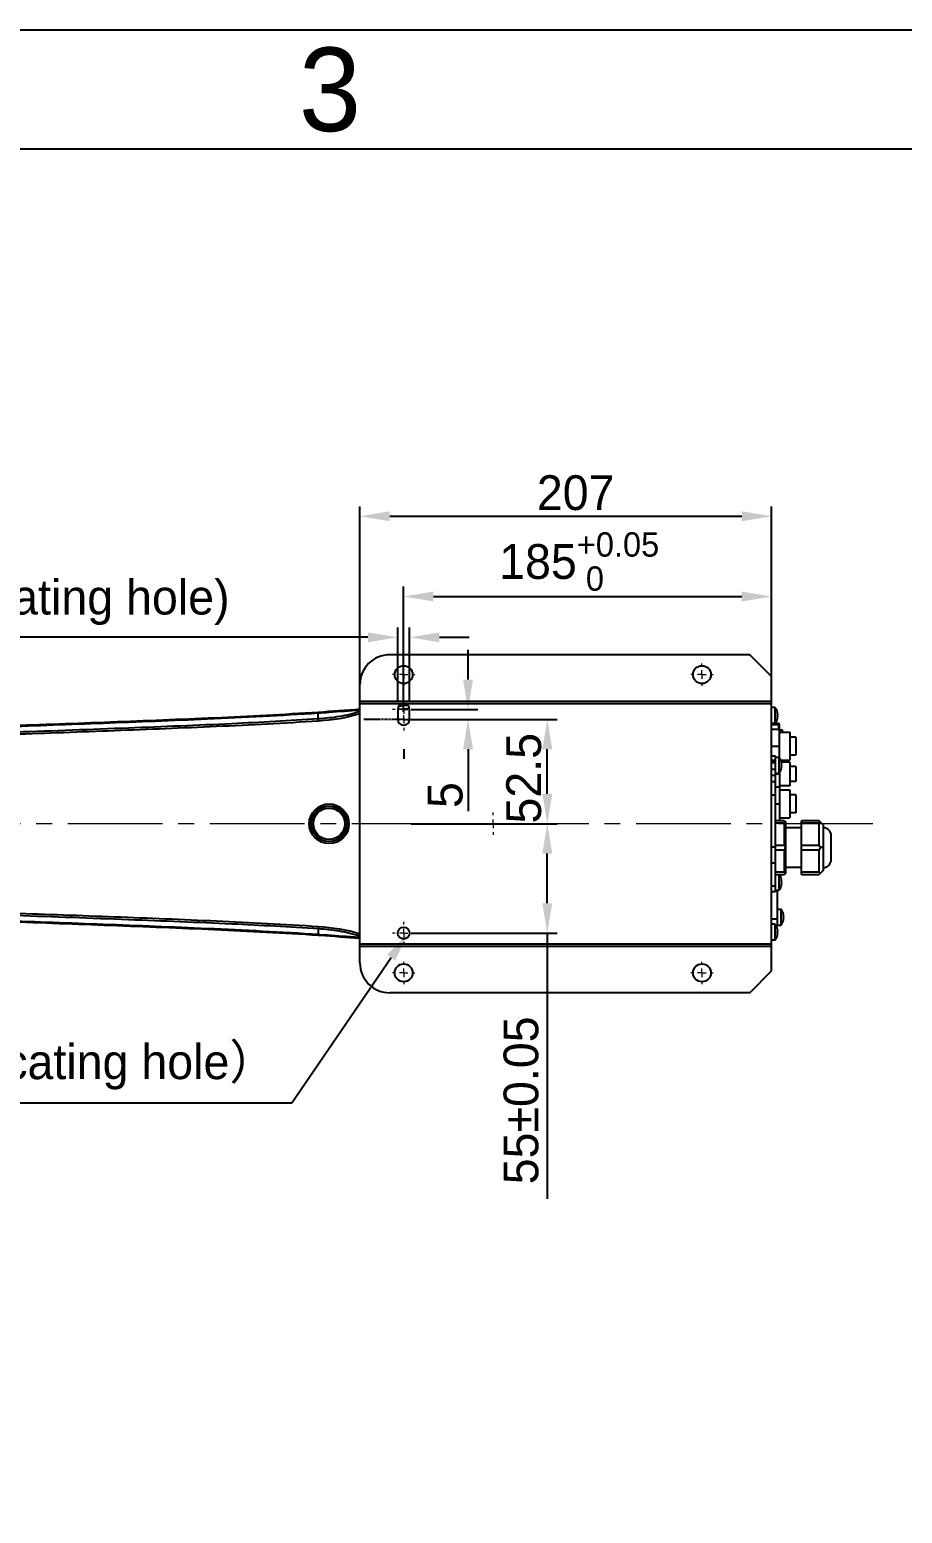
# Model space of a CAD drawing. Header units: millimetres. Extents: x 4086 to 8300, y 123 to 1549.
# Drawn here: x 6853.3 to 7028.8, y 1250.8 to 1549.2 of the extents above; entities that cross this region are included whole.
import ezdxf
from ezdxf import colors
from ezdxf.entities.mleader import LeaderData, LeaderLine
from ezdxf.enums import TextEntityAlignment as Align
from ezdxf.math import Vec2, Vec3

# ---------------------------------------------------------------- set-up
doc = ezdxf.new("R2010")
doc.units = ezdxf.units.MM
doc.linetypes.add('CENTER', pattern=[0.6, 0.375, -0.075, 0.075, -0.075])
doc.linetypes.add('CENTER2', pattern=[28.575, 19.05, -3.175, 3.175, -3.175])
for name, color, linetype in [('02__ASM_ALL_AXES', 7, 'Continuous'), ('09_ALL_ROUNDS', 7, 'Continuous'), ('20_ALL_FEATURES', 7, 'Continuous'), ('多重引线', 7, 'Continuous')]:
    doc.layers.add(name, color=color, linetype=linetype)
for name, color, linetype, lineweight in [('中心线层', 7, 'CENTER2', 0), ('标注层', 7, 'Continuous', 0), ('粗线层', 7, 'Continuous', 35)]:
    doc.layers.add(name, color=color, linetype=linetype, lineweight=lineweight)
doc.styles.add('思源黑', font='SourceHanSansCN-Normal.ttf')
doc.dimstyles.new('尺寸标注_细节_1_2比例', dxfattribs={"dimtxt": 7, "dimasz": 6, "dimexe": 2, "dimexo": 1.5, "dimgap": 1, "dimtad": 1, "dimlfac": 2, "dimdsep": 46, "dimtxsty": '思源黑', "dimcen": 0.09, "dimadec": 0, "dimazin": 0, "dimtp": 0.01, "dimtm": 0.01, "dimtfac": 1, "dimtofl": 0, "dimtmove": 0, "dimatfit": 3, "dimfxl": 1, "dimtolj": 1, "dimarcsym": 0})

# ---------------------------------------------------------------- blocks, each defined once
blk = doc.blocks.new('1')
at = {"color": 2}
for points in [[(6283.66, 123.62), (6283.66, 1549.22), (8299.66, 1549.22), (8299.66, 123.62)], [(6403.66, 147.62), (6403.66, 1525.22), (8275.66, 1525.22), (8275.66, 147.62)]]:
    blk.add_lwpolyline(points, close=True, dxfattribs=at)
at = {"color": 2, "style": '思源黑'}
blk.add_text('3', height=16.8, dxfattribs=at).set_placement((6913.66, 1537.22), align=Align.MIDDLE_CENTER)
at = {"color": 7, "style": '思源黑'}
for tag, height, p in [('编号', 19.2, (8134.84, 252.67)), ('比例', 8, (7939.66, 171.62))]:
    blk.add_attdef(tag, text='', height=height, dxfattribs=at).set_placement(p, align=Align.MIDDLE)
at = {"linetype": 'Continuous', "lineweight": 0, "ltscale": 0.3, "style": '思源黑'}
for tag, p in [('当前页', (8121.35, 207.93)), ('总页数', (8160.27, 207.93))]:
    blk.add_attdef(tag, text='', height=8, dxfattribs=at).set_placement(p, align=Align.MIDDLE)
blk = doc.blocks.new('*D1311')
at = {"layer": 'Defpoints', "color": 0}
for p in [(7002.48, 1435.2), (7002.48, 1419.09), (6928.48, 1410.49)]:
    blk.add_point(p, dxfattribs=at)
at = {"layer": '标注层', "color": 0, "lineweight": -2}
for p, q in [((6928.48, 1411.99), (6928.48, 1437.2)), ((7002.48, 1420.59), (7002.48, 1437.2)), ((6934.48, 1435.2), (6996.48, 1435.2))]:
    blk.add_line(p, q, dxfattribs=at)
at = {"layer": '标注层', "color": 0}
for points in [[(6934.48, 1436.2), (6934.48, 1434.2), (6928.48, 1435.2)], [(6996.48, 1434.2), (6996.48, 1436.2), (7002.48, 1435.2)]]:
    blk.add_solid(points, dxfattribs=at)
at = {"layer": '标注层', "color": 0, "insert": (6963.79, 1448.12), "char_height": 7, "attachment_point": 2, "style": '思源黑'}
blk.add_mtext('\\A1;185{\\H0.7x;\\S+0.05^  0;}', dxfattribs=at)
blk = doc.blocks.new('*D1312')
at = {"layer": 'Defpoints', "color": 0}
for p in [(7002.48, 1451.34), (6919.68, 1415.69), (7002.48, 1414.09)]:
    blk.add_point(p, dxfattribs=at)
at = {"layer": '标注层', "color": 0, "lineweight": -2}
for p, q in [((6919.68, 1417.19), (6919.68, 1453.34)), ((6925.68, 1451.34), (6996.48, 1451.34)), ((7002.48, 1415.59), (7002.48, 1453.34))]:
    blk.add_line(p, q, dxfattribs=at)
at = {"layer": '标注层', "color": 0}
for points in [[(6925.68, 1452.34), (6925.68, 1450.34), (6919.68, 1451.34)], [(6996.48, 1450.34), (6996.48, 1452.34), (7002.48, 1451.34)]]:
    blk.add_solid(points, dxfattribs=at)
at = {"layer": '标注层', "color": 0, "insert": (6963.08, 1459.59), "char_height": 7, "attachment_point": 2, "style": '思源黑'}
blk.add_mtext('\\A1;207', dxfattribs=at)
blk = doc.blocks.new('*D1313')
at = {"layer": 'Defpoints', "color": 0}
for p in [(6928.98, 1410.49), (6957.38, 1410.49), (6928.48, 1389.49)]:
    blk.add_point(p, dxfattribs=at)
at = {"layer": '标注层', "color": 0, "lineweight": -2}
for p, q in [((6930.48, 1410.49), (6959.38, 1410.49)), ((6957.38, 1395.49), (6957.38, 1404.49)), ((6929.98, 1389.49), (6959.38, 1389.49))]:
    blk.add_line(p, q, dxfattribs=at)
at = {"layer": '标注层', "color": 0}
for points in [[(6958.38, 1404.49), (6956.38, 1404.49), (6957.38, 1410.49)], [(6956.38, 1395.49), (6958.38, 1395.49), (6957.38, 1389.49)]]:
    blk.add_solid(points, dxfattribs=at)
at = {"layer": '标注层', "color": 0, "insert": (6949.12, 1398.64), "char_height": 7, "attachment_point": 2, "rotation": 90, "style": '思源黑'}
blk.add_mtext('\\A1;52.5', dxfattribs=at)
blk = doc.blocks.new('*D1314')
at = {"layer": 'Defpoints', "color": 0}
for p in [(6928.48, 1389.49), (6957.37, 1389.49), (6928.48, 1367.49)]:
    blk.add_point(p, dxfattribs=at)
at = {"layer": '标注层', "color": 0, "lineweight": -2}
for p, q in [((6929.98, 1389.49), (6959.37, 1389.49)), ((6957.37, 1373.49), (6957.37, 1383.49)), ((6929.98, 1367.49), (6959.37, 1367.49)), ((6957.37, 1367.49), (6957.37, 1314.04))]:
    blk.add_line(p, q, dxfattribs=at)
at = {"layer": '标注层', "color": 0}
for points in [[(6958.37, 1383.49), (6956.37, 1383.49), (6957.37, 1389.49)], [(6956.37, 1373.49), (6958.37, 1373.49), (6957.37, 1367.49)]]:
    blk.add_solid(points, dxfattribs=at)
at = {"layer": '标注层', "color": 0, "insert": (6948.57, 1333.85), "char_height": 7, "attachment_point": 2, "rotation": 90, "style": '思源黑'}
blk.add_mtext('\\A1;{\\A1;\\C7;55%%P0.05}', dxfattribs=at)
blk = doc.blocks.new('*D1315')
at = {"layer": 'Defpoints', "color": 0}
for p in [(6928.48, 1412.49), (6941.43, 1412.49), (6928.48, 1410.49)]:
    blk.add_point(p, dxfattribs=at)
at = {"layer": '标注层', "color": 0, "lineweight": -2}
for p, q in [((6941.43, 1418.49), (6941.43, 1424.49)), ((6929.98, 1412.49), (6943.43, 1412.49)), ((6929.98, 1410.49), (6943.43, 1410.49)), ((6941.43, 1404.49), (6941.43, 1392.02))]:
    blk.add_line(p, q, dxfattribs=at)
at = {"layer": '标注层', "color": 0}
for points in [[(6940.43, 1418.49), (6942.43, 1418.49), (6941.43, 1412.49)], [(6942.43, 1404.49), (6940.43, 1404.49), (6941.43, 1410.49)]]:
    blk.add_solid(points, dxfattribs=at)
at = {"layer": '标注层', "color": 0, "insert": (6933.31, 1395.26), "char_height": 7, "attachment_point": 2, "rotation": 90, "style": '思源黑'}
blk.add_mtext('\\A1;5', dxfattribs=at)
blk = doc.blocks.new('SW_CENTERMARKSYMBOL_16')
at = {"layer": '中心线层', "color": 0}
for p, q in [((-1.5, 0), (-1.95, 0)), ((0, 0), (-0.75, 0)), ((0, 1.5), (0, 1.95)), ((0, 0), (0, 0.75)), ((0, 0), (0, -0.75)), ((0, 0), (0.75, 0)), ((1.5, 0), (1.95, 0)), ((0, -1.5), (0, -1.95))]:
    blk.add_line(p, q, dxfattribs=at)
blk = doc.blocks.new('*D1350')
at = {"layer": 'Defpoints', "color": 0}
for p in [(6929.68, 1426.99), (6927.28, 1412.49), (6929.68, 1412.49)]:
    blk.add_point(p, dxfattribs=at)
at = {"layer": '标注层', "color": 0, "lineweight": -2}
for p, q in [((6921.28, 1426.99), (6754.11, 1426.99)), ((6927.28, 1413.99), (6927.28, 1428.99)), ((6929.68, 1413.99), (6929.68, 1428.99)), ((6935.68, 1426.99), (6941.68, 1426.99))]:
    blk.add_line(p, q, dxfattribs=at)
at = {"layer": '标注层', "color": 0}
for points in [[(6921.28, 1425.99), (6921.28, 1427.99), (6927.28, 1426.99)], [(6935.68, 1427.99), (6935.68, 1425.99), (6929.68, 1426.99)]]:
    blk.add_solid(points, dxfattribs=at)
at = {"layer": '标注层', "color": 0, "insert": (6826.11, 1435.08), "char_height": 7, "attachment_point": 5, "style": '思源黑'}
blk.add_mtext('\\A1;6{\\H0.7x;\\S+0.018^  0;}{\\A1;\\C7;Penetration (locating hole)}', dxfattribs=at)

msp = doc.modelspace()

# ---------------------------------------------------------------- linework, layer by layer
at = {"layer": '02__ASM_ALL_AXES', "color": 7, "linetype": 'CENTER'}
for p, q in [((6928.4826, 1410.4899), (6920.4826, 1410.4899)), ((6928.4826, 1410.4899), (6936.4827, 1410.4899)), ((6928.4826, 1404.4899), (6928.4826, 1402.4899))]:
    msp.add_line(p, q, dxfattribs=at)
at = {"layer": '09_ALL_ROUNDS', "color": 7, "linetype": 'Continuous'}
for p, q in [((6911.2962, 1411.965), (6911.3076, 1411.7938)), ((6911.3076, 1410.5747), (6911.3076, 1411.7938)), ((6927.2769, 1412.5667), (6929.0256, 1412.6977)), ((6927.5069, 1413.1855), (6927.9164, 1413.2161)), ((6927.9164, 1413.2161), (6928.5145, 1413.2606)), ((6928.5145, 1413.2606), (6929.3278, 1413.3205)), ((6929.0256, 1412.6977), (6929.664, 1412.7448)), ((6911.3361, 1410.1473), (6911.3076, 1410.5747)), ((6911.2962, 1367.0149), (6911.3076, 1367.1861)), ((6911.635, 1366.9922), (6911.2962, 1367.0149)), ((6911.3361, 1368.8326), (6911.3076, 1368.4052)), ((6911.3076, 1368.4052), (6911.3076, 1367.1861)), ((6911.644, 1367.1634), (6911.3076, 1367.1861)), ((6928.6689, 1366.3086), (6928.1715, 1366.3458))]:
    msp.add_line(p, q, dxfattribs=at)
for radius in [3.9897, 3.5898, 3.5578, 3.158]:
    msp.add_circle((6913.4826, 1389.4899), radius, dxfattribs=at)
for centre, radius, start, end in [((6869.8807, 2031.5393), 620.957, 273.8242546, 274.6001788), ((6869.4192, 741.1912), 627.2233, 85.4035864, 86.1407374)]:
    msp.add_arc(centre, radius, start, end, dxfattribs=at)
for points, knots in [([(6756.0814, 1389.4906), (6756.0815, 1392.9329), (6757.8833, 1399.9408), (6764.1703, 1406.4135), (6770.5378, 1409.2408), (6774.8721, 1409.9947), (6778.3483, 1409.8417), (6781.8129, 1409.5361), (6786.1377, 1409.0722), (6791.3448, 1408.7134), (6798.2964, 1408.3984), (6806.996, 1408.353), (6817.4324, 1408.4423), (6831.3465, 1408.7127), (6848.7358, 1409.1884), (6869.5954, 1409.9828), (6890.4543, 1410.7851), (6904.3536, 1411.5007), (6911.2962, 1411.965)], [0, 0, 0, 0, 0.06193526, 0.12383533, 0.15504644, 0.18626449, 0.20190504, 0.21755312, 0.24885117, 0.28014934, 0.31144594, 0.37404013, 0.43663549, 0.49923247, 0.62442421, 0.74961684, 0.87480964, 1, 1, 1, 1]), ([(6756.2525, 1389.4899), (6756.2524, 1392.9114), (6757.6302, 1398.1848), (6761.8017, 1403.7373), (6765.9232, 1407.0215), (6770.752, 1409.1326), (6775.1067, 1409.8281), (6778.5974, 1409.6558), (6782.0879, 1409.3254), (6786.4543, 1408.8763), (6791.7038, 1408.5224), (6796.9442, 1408.2969), (6802.1656, 1408.2045), (6809.072, 1408.1964), (6817.6284, 1408.2784), (6831.1424, 1408.5325), (6847.935, 1408.9956), (6868.3065, 1409.7594), (6889.4438, 1410.5728), (6903.865, 1411.2959), (6911.3077, 1411.7936)], [0, 0, 0, 0, 0.06162258, 0.09281027, 0.12409275, 0.15541223, 0.18675926, 0.20247549, 0.21827059, 0.24991554, 0.28152303, 0.31301719, 0.34437791, 0.37557156, 0.4374058, 0.4984892, 0.61901295, 0.73996313, 0.86565199, 1, 1, 1, 1]), ([(6911.3076, 1411.7938), (6912.0123, 1411.8411), (6914.8044, 1412.0329), (6917.595, 1412.2468), (6919.6827, 1412.3873)], [0, 0, 0, 0, 0.25235976, 1, 1, 1, 1]), ([(6919.6827, 1412.0728), (6918.3401, 1411.6093), (6915.5537, 1410.9754), (6912.7258, 1410.6696), (6911.3076, 1410.5747)], [0, 0, 0, 0, 0.49983185, 1, 1, 1, 1]), ([(6911.3076, 1410.5751), (6905.5076, 1410.1883), (6892.7849, 1409.5015), (6872.525, 1408.7057), (6850.4895, 1407.861), (6831.6848, 1407.3237), (6816.8187, 1407.0504), (6807.7754, 1406.9757), (6800.671, 1407.0037), (6795.4285, 1407.133), (6790.2354, 1407.3934), (6785.1021, 1407.7798), (6780.1121, 1408.3165), (6775.2271, 1408.702), (6770.5089, 1407.7541), (6764.7854, 1405.0692), (6759.1035, 1399.1019), (6757.466, 1392.6706), (6757.4661, 1389.4899)], [0, 0, 0, 0, 0.10594506, 0.23219994, 0.36953608, 0.50785149, 0.57506135, 0.64052546, 0.67267229, 0.70454303, 0.73608971, 0.76744098, 0.79831282, 0.82769015, 0.85626193, 0.88486867, 0.94203066, 1, 1, 1, 1]), ([(6911.3361, 1410.1473), (6904.5108, 1409.6921), (6890.8464, 1408.9883), (6870.3403, 1408.1912), (6849.8329, 1407.4148), (6832.7379, 1406.9305), (6819.0592, 1406.6531), (6808.7991, 1406.5519), (6800.247, 1406.5533), (6793.41, 1406.7911), (6788.2877, 1407.0918), (6784.0286, 1407.4675), (6780.6265, 1407.8227), (6778.0722, 1408.0444), (6775.5027, 1408.1367), (6772.1051, 1407.6954), (6768.0083, 1406.3208), (6763.7535, 1403.3549), (6759.3655, 1398.0919), (6757.8946, 1392.8686), (6757.8949, 1389.4899)], [0, 0, 0, 0, 0.12512716, 0.25025664, 0.37538609, 0.50051531, 0.56307997, 0.62564455, 0.68820747, 0.71948921, 0.75077086, 0.78205229, 0.79769347, 0.81333413, 0.82896844, 0.8445985, 0.87579122, 0.90699422, 0.93819667, 1, 1, 1, 1]), ([(6911.2962, 1367.0149), (6904.3536, 1367.4792), (6890.4542, 1368.1948), (6869.5951, 1368.9971), (6848.7353, 1369.7915), (6831.3459, 1370.2672), (6817.4317, 1370.5376), (6806.9952, 1370.6269), (6798.2955, 1370.5814), (6791.3439, 1370.2665), (6786.1367, 1369.9076), (6781.8119, 1369.4437), (6778.3473, 1369.1381), (6774.8711, 1368.9853), (6770.5368, 1369.7394), (6764.1694, 1372.567), (6757.8827, 1379.0402), (6756.0813, 1386.0482), (6756.0814, 1389.4906)], [0, 0, 0, 0, 0.12519037, 0.25038317, 0.3755758, 0.50076754, 0.56336453, 0.62595989, 0.68855408, 0.71985068, 0.75114885, 0.7824469, 0.79809498, 0.81373553, 0.84495357, 0.87616469, 0.93806475, 1, 1, 1, 1]), ([(6911.3076, 1367.1862), (6903.8649, 1367.6839), (6889.4436, 1368.4071), (6868.3063, 1369.2204), (6847.9349, 1369.9842), (6831.1424, 1370.4473), (6817.6284, 1370.7014), (6809.072, 1370.7834), (6802.1656, 1370.7753), (6796.9442, 1370.6829), (6791.7039, 1370.4574), (6786.4544, 1370.1035), (6782.0879, 1369.6544), (6778.5974, 1369.324), (6775.1068, 1369.1517), (6770.752, 1369.8472), (6765.9232, 1371.9583), (6761.8017, 1375.2425), (6757.6302, 1380.795), (6756.2524, 1386.0685), (6756.2524, 1389.4899)], [0, 0, 0, 0, 0.1343494, 0.26003822, 0.38098761, 0.5015105, 0.56259361, 0.62442767, 0.65562127, 0.68698197, 0.71847613, 0.75008363, 0.78172862, 0.79752376, 0.81324005, 0.84458722, 0.87590683, 0.90718944, 0.93837724, 1, 1, 1, 1]), ([(6757.466, 1389.4899), (6757.4659, 1386.3093), (6759.1034, 1379.8779), (6764.7854, 1373.9105), (6770.509, 1371.2257), (6775.2272, 1370.2778), (6780.1122, 1370.6632), (6785.1023, 1371.1999), (6790.2356, 1371.5864), (6795.4287, 1371.8468), (6800.6711, 1371.9761), (6807.7755, 1372.0041), (6816.8187, 1371.9294), (6831.6847, 1371.656), (6850.4893, 1371.1187), (6872.5245, 1370.274), (6892.7845, 1369.4782), (6905.5074, 1368.7915), (6911.3076, 1368.4047)], [0, 0, 0, 0, 0.05796972, 0.11513221, 0.14373922, 0.17231128, 0.20168883, 0.23256075, 0.26391205, 0.29545873, 0.32732941, 0.35947614, 0.42493989, 0.49214912, 0.63046271, 0.76779717, 0.894052, 1, 1, 1, 1]), ([(6757.8949, 1389.4899), (6757.8946, 1386.1111), (6759.3654, 1380.8881), (6763.7528, 1375.6259), (6768.006, 1372.6604), (6772.1016, 1371.2855), (6775.4986, 1370.8433), (6778.0681, 1370.9351), (6780.6225, 1371.1568), (6784.0247, 1371.512), (6788.284, 1371.8878), (6793.4064, 1372.1887), (6800.2436, 1372.4265), (6808.796, 1372.428), (6819.0564, 1372.3268), (6832.7355, 1372.0494), (6849.831, 1371.5651), (6870.3391, 1370.7888), (6890.8458, 1369.9916), (6904.5106, 1369.2878), (6911.3361, 1368.8326)], [0, 0, 0, 0, 0.06180655, 0.09299922, 0.12419153, 0.15537781, 0.17100647, 0.18664105, 0.20228221, 0.21792387, 0.24920627, 0.28048891, 0.31177165, 0.37433651, 0.436903, 0.49946956, 0.62460257, 0.74973581, 0.87486907, 1, 1, 1, 1]), ([(6911.3076, 1368.4052), (6912.7258, 1368.3102), (6915.5536, 1368.0045), (6918.34, 1367.3706), (6919.6827, 1366.9071)], [0, 0, 0, 0, 0.50016829, 1, 1, 1, 1]), ([(6919.6826, 1366.5926), (6919.0231, 1366.637), (6916.3436, 1366.8282), (6913.6647, 1367.0266), (6911.644, 1367.1634)], [0, 0, 0, 0, 0.24605978, 1, 1, 1, 1])]:
    msp.add_open_spline(points, degree=3, knots=knots, dxfattribs=at)
for points in [[(6919.6827, 1411.6319), (6917.0085, 1410.7186), (6914.1557, 1410.3353), (6911.3361, 1410.1473)], [(6911.3361, 1368.8326), (6914.1557, 1368.6445), (6917.0085, 1368.2613), (6919.6827, 1367.348)]]:
    msp.add_open_spline(points, degree=3, dxfattribs=at)
at = {"layer": '20_ALL_FEATURES', "color": 7, "linetype": 'Continuous'}
for p, q in [((6998.0826, 1423.4899), (6925.6826, 1423.4899)), ((7002.4826, 1419.0899), (6998.0826, 1423.4899)), ((7002.4826, 1359.8899), (7002.4826, 1419.0899)), ((6919.6826, 1361.4899), (6919.6826, 1417.4899)), ((7002.4826, 1414.0899), (6919.6826, 1414.0899)), ((6919.6826, 1413.6899), (7002.4826, 1413.6899)), ((6927.2826, 1412.4899), (6927.2826, 1410.4899)), ((6929.6826, 1410.4899), (6929.6826, 1412.4899)), ((7003.172, 1412.8899), (7002.4826, 1412.8899)), ((7003.172, 1412.8899), (7003.172, 1409.6899)), ((7003.5945, 1412.096), (7003.5893, 1412.0929)), ((7003.172, 1409.6899), (7002.4826, 1409.6899)), ((7003.8826, 1409.6499), (7002.4826, 1409.6499)), ((7002.4826, 1409.4499), (7004.0826, 1409.4499)), ((7003.5891, 1411.1139), (7003.6997, 1411.1139)), ((7003.6995, 1411.4659), (7003.5893, 1411.4659)), ((7003.5893, 1410.4869), (7003.5945, 1410.4839)), ((7003.8826, 1409.6499), (7003.8826, 1408.4899)), ((7004.0826, 1402.7061), (7004.0826, 1409.4499)), ((7002.4826, 1408.4899), (7004.0826, 1408.4899)), ((7004.0826, 1408.3699), (7004.6826, 1408.3699)), ((7004.0826, 1407.8899), (7006.1426, 1407.8899)), ((7004.6826, 1407.8899), (7004.6826, 1408.3699)), ((7006.1426, 1407.8897), (7006.1426, 1402.2901)), ((7007.3426, 1406.8899), (7006.1426, 1406.8899)), ((7007.3426, 1406.8896), (7007.3426, 1403.2902)), ((7002.4826, 1405.0899), (7004.0826, 1405.0899)), ((7003.2826, 1403.0899), (7002.4826, 1403.0899)), ((7003.2826, 1375.8899), (7003.2826, 1403.0899)), ((7003.2826, 1402.8666), (7003.972, 1402.8666)), ((7003.972, 1402.8666), (7003.972, 1399.6666)), ((7007.3426, 1403.2899), (7006.1426, 1403.2899)), ((7002.4826, 1402.2899), (7003.2826, 1402.2899)), ((7003.2826, 1402.1559), (7002.4826, 1402.1559)), ((7003.2826, 1401.7559), (7002.4826, 1401.7559)), ((7002.4826, 1400.4666), (7003.2826, 1400.4666)), ((7004.0826, 1399.8266), (7004.0826, 1390.0899)), ((7004.3099, 1402.2899), (7006.1426, 1402.2899)), ((7004.3891, 1401.4426), (7004.4997, 1401.4426)), ((7004.3945, 1402.0727), (7004.3893, 1402.0696)), ((7004.4995, 1401.0906), (7004.3893, 1401.0906)), ((7004.3893, 1400.4636), (7004.3945, 1400.4606)), ((7006.1426, 1401.8899), (7004.4403, 1401.8899)), ((7004.6826, 1401.8899), (7004.6826, 1402.2899)), ((7006.1426, 1401.8899), (7006.1426, 1397.0899)), ((7007.3426, 1400.9899), (7006.1426, 1400.9899)), ((7007.3426, 1400.9898), (7007.3426, 1397.9901)), ((7002.4826, 1399.2324), (7003.2826, 1399.2324)), ((7002.4826, 1397.988), (7003.2826, 1397.988)), ((7003.2826, 1399.6666), (7003.972, 1399.6666)), ((7004.0826, 1399.4899), (7003.2826, 1399.4899)), ((7003.2826, 1396.8899), (7004.0826, 1396.8899)), ((7006.1426, 1397.0899), (7004.0826, 1397.0899)), ((7007.3426, 1397.9899), (7006.1426, 1397.9899)), ((7002.4826, 1395.2858), (7003.2826, 1395.2858)), ((7004.0826, 1396.2899), (7006.1426, 1396.2899)), ((7006.1426, 1396.2897), (7006.1426, 1390.6901)), ((7007.3426, 1395.2899), (7006.1426, 1395.2899)), ((7007.3426, 1395.2896), (7007.3426, 1391.6902)), ((7003.2826, 1393.4899), (7004.0826, 1393.4899)), ((7007.3426, 1391.6899), (7006.1426, 1391.6899)), ((7005.0826, 1390.0899), (7003.2826, 1390.0899)), ((7003.2826, 1389.6549), (7005.0826, 1389.6549)), ((7004.0826, 1390.6899), (7006.1426, 1390.6899)), ((7005.0826, 1390.0899), (7005.2826, 1389.8899)), ((7005.0826, 1385.125), (7005.0826, 1389.6549)), ((7005.2826, 1389.8899), (7005.2826, 1379.4899)), ((7008.4826, 1388.6899), (7005.2826, 1388.6899)), ((7012.0826, 1390.0899), (7008.4826, 1390.0899)), ((7008.4826, 1379.2899), (7008.4826, 1390.0899)), ((7008.4826, 1389.6549), (7012.0826, 1389.6549)), ((7012.8826, 1389.2899), (7012.0826, 1390.0899)), ((7012.0826, 1385.125), (7012.0826, 1389.6549)), ((7012.8826, 1389.2899), (7012.8826, 1380.0899)), ((7005.0826, 1385.125), (7003.2826, 1385.125)), ((7012.0826, 1385.125), (7008.4826, 1385.125)), ((7014.4826, 1382.2903), (7014.4826, 1387.0896)), ((7003.2826, 1384.7483), (7002.4826, 1384.7483)), ((7003.2826, 1384.2549), (7005.0826, 1384.2549)), ((7005.0826, 1379.725), (7005.0826, 1384.2549)), ((7008.4826, 1384.2549), (7012.0826, 1384.2549)), ((7012.0826, 1379.725), (7012.0826, 1384.2549)), ((7012.8826, 1384.6899), (7012.2865, 1384.6899)), ((7002.4826, 1381.6402), (7003.2826, 1381.6402)), ((7005.0826, 1379.725), (7003.2826, 1379.725)), ((7003.2826, 1379.2899), (7005.0826, 1379.2899)), ((7003.972, 1379.2899), (7003.972, 1376.1132)), ((7005.2826, 1379.4899), (7005.0826, 1379.2899)), ((7008.4826, 1380.6899), (7005.2826, 1380.6899)), ((7012.0826, 1379.725), (7008.4826, 1379.725)), ((7008.4826, 1379.2899), (7012.0826, 1379.2899)), ((7012.8826, 1380.0899), (7012.0826, 1379.2899)), ((7003.2826, 1376.9187), (7002.4826, 1376.9187)), ((7002.4826, 1375.8899), (7003.2826, 1375.8899)), ((7003.2826, 1376.1132), (7003.972, 1376.1132)), ((7003.6826, 1369.0899), (7003.6826, 1376.1132)), ((7004.3891, 1377.8892), (7004.4997, 1377.8892)), ((7004.3945, 1378.5193), (7004.3893, 1378.5162)), ((7004.4995, 1377.5372), (7004.3893, 1377.5372)), ((7004.3893, 1376.9102), (7004.3945, 1376.9072)), ((7003.6826, 1370.2899), (7002.4826, 1370.2899)), ((7003.6826, 1372.2899), (7004.372, 1372.2899)), ((7004.372, 1372.2899), (7004.372, 1369.0899)), ((7004.7891, 1370.8659), (7004.8997, 1370.8659)), ((7004.7945, 1371.496), (7004.7893, 1371.4929)), ((7004.8995, 1370.5139), (7004.7893, 1370.5139)), ((7004.7893, 1369.8869), (7004.7945, 1369.8839)), ((7003.172, 1369.2899), (7002.4826, 1369.2899)), ((7003.172, 1369.2899), (7003.172, 1366.0899)), ((7003.3103, 1369.0899), (7004.372, 1369.0899)), ((7003.5891, 1367.5139), (7003.6997, 1367.5139)), ((7003.5945, 1368.496), (7003.5893, 1368.4929)), ((7003.6995, 1367.8659), (7003.5893, 1367.8659)), ((7003.5893, 1366.8869), (7003.5945, 1366.8839)), ((7002.4826, 1365.2899), (6919.6826, 1365.2899)), ((6919.6826, 1364.8899), (7002.4826, 1364.8899)), ((7003.172, 1366.0899), (7002.4826, 1366.0899)), ((6998.0826, 1355.4899), (7002.4826, 1359.8899)), ((6998.0826, 1355.4899), (6925.6826, 1355.4899))]:
    msp.add_line(p, q, dxfattribs=at)
for centre, radius in [((6928.4826, 1419.4899), 1.8), ((6988.4826, 1419.4899), 1.8), ((6928.4826, 1367.4899), 1.2), ((6928.4826, 1359.4899), 1.8), ((6988.4826, 1359.4899), 1.8)]:
    msp.add_circle(centre, radius, dxfattribs=at)
for centre, radius, start, end in [((6925.6826, 1417.4899), 6, 90, 180), ((6928.4826, 1412.4899), 1.2, 0, 180), ((7001.1226, 1411.2899), 2.6, 18.060208, 37.979872), ((7001.1226, 1411.2899), 2.594, 6.552671, 18.032352), ((6928.4826, 1410.4899), 1.2, 180, 0), ((7001.1226, 1411.2899), 2.6, 322.020128, 341.939792), ((7001.1226, 1411.2899), 2.594, 341.968572, 353.447828), ((7003.8826, 1409.4499), 0.2, 0, 90), ((7001.9052, 1401.2574), 2.6194, 18.134886, 37.905195), ((7001.9226, 1401.2666), 2.6, 322.020128, 341.939792), ((7001.9226, 1401.2666), 2.594, 6.552668, 18.032352), ((7001.9226, 1401.2666), 2.594, 341.967648, 353.447329), ((7012.8826, 1387.0899), 1.6, 0, 90), ((7013.4604, 1388.7853), 9.1425, 203.601178, 206.558471), ((7013.4604, 1380.5945), 9.1425, 153.441529, 156.398822), ((7012.8826, 1382.2899), 1.6, 270, 0), ((7001.9052, 1377.704), 2.6194, 18.134886, 37.905195), ((7001.9226, 1377.7132), 2.6, 322.020128, 341.939792), ((7001.9226, 1377.7132), 2.594, 6.552668, 18.032352), ((7001.9226, 1377.7132), 2.594, 341.967648, 353.447329), ((7002.3052, 1370.6807), 2.6194, 18.134886, 37.905195), ((7002.3226, 1370.6899), 2.6, 322.020128, 341.939792), ((7002.3226, 1370.6899), 2.594, 6.552668, 18.032352), ((7002.3226, 1370.6899), 2.594, 341.967648, 353.447329), ((7001.1226, 1367.6899), 2.6, 18.060208, 37.979872), ((7001.1226, 1367.6899), 2.6, 322.020128, 341.939792), ((7001.1226, 1367.6899), 2.594, 6.552671, 18.032352), ((7001.1226, 1367.6899), 2.594, 341.968572, 353.447828), ((6925.6826, 1361.4899), 6, 180, 270)]:
    msp.add_arc(centre, radius, start, end, dxfattribs=at)
for centre, major_axis, start_param, end_param in [((7010.4826, 1384.6899), (5.1962, -5.1962), 3.14287661, 3.21416462), ((7017.4826, 1384.6899), (5.1962, -5.1962), 3.14159265, 3.21416462), ((7017.4826, 1384.6899), (5.1962, -5.1962), -2.16696707, -2.0943951), ((7017.4826, 1384.6899), (5.1962, 5.1962), 2.0943951, 2.16696707), ((7010.4826, 1384.6899), (5.1962, 5.1962), 3.06902069, 3.1403087), ((7017.4826, 1384.6899), (5.1962, 5.1962), 3.06902069, 3.14159265)]:
    msp.add_ellipse(centre, major_axis=major_axis, ratio=0.57735027, start_param=start_param, end_param=end_param, dxfattribs=at)
for points, knots in [([(7003.5922, 1411.1726), (7003.5916, 1411.1628), (7003.5902, 1411.1434), (7003.588, 1411.1241), (7003.5867, 1411.1144)], [0, 0, 0, 0, 0.4997862, 1, 1, 1, 1]), ([(7003.594, 1411.3486), (7003.594, 1411.3389), (7003.5937, 1411.3194), (7003.5926, 1411.2999), (7003.5919, 1411.2902)], [0, 0, 0, 0, 0.4996018, 1, 1, 1, 1]), ([(7003.6997, 1411.5859), (7003.7023, 1411.5637), (7003.6962, 1411.5403), (7003.7171, 1411.482), (7003.7048, 1411.482)], [0, 0, 0, 0, 0.64434522, 1, 1, 1, 1]), ([(7003.7048, 1411.482), (7003.7034, 1411.482), (7003.7016, 1411.4892), (7003.7, 1411.4931), (7003.699, 1411.4969)], [0, 0, 0, 0, 0.26209409, 1, 1, 1, 1]), ([(7003.7048, 1411.054), (7003.7041, 1411.0484), (7003.7025, 1411.0366), (7003.7003, 1411.0249), (7003.699, 1411.0187)], [0, 0, 0, 0, 0.46975251, 1, 1, 1, 1]), ([(7003.6997, 1411.1139), (7003.7012, 1411.1139), (7003.7042, 1411.1087), (7003.7048, 1411.1045), (7003.7053, 1411.1013)], [0, 0, 0, 0, 0.31103836, 1, 1, 1, 1]), ([(7003.7053, 1411.1013), (7003.7063, 1411.0949), (7003.707, 1411.0791), (7003.7058, 1411.0633), (7003.7048, 1411.054)], [0, 0, 0, 0, 0.40804939, 1, 1, 1, 1]), ([(7004.3922, 1401.1493), (7004.3916, 1401.1395), (7004.3902, 1401.1201), (7004.388, 1401.1008), (7004.3867, 1401.0911)], [0, 0, 0, 0, 0.4997862, 1, 1, 1, 1]), ([(7004.394, 1401.3253), (7004.394, 1401.3156), (7004.3937, 1401.2961), (7004.3926, 1401.2766), (7004.3919, 1401.2669)], [0, 0, 0, 0, 0.49960367, 1, 1, 1, 1]), ([(7004.5053, 1401.5012), (7004.5062, 1401.4882), (7004.5149, 1401.4476), (7004.5001, 1401.4693), (7004.499, 1401.4736)], [0, 0, 0, 0, 0.74424426, 1, 1, 1, 1]), ([(7004.5048, 1401.0307), (7004.5041, 1401.0251), (7004.5025, 1401.0133), (7004.5003, 1401.0016), (7004.499, 1400.9954)], [0, 0, 0, 0, 0.4697593, 1, 1, 1, 1]), ([(7004.4997, 1401.5626), (7004.5009, 1401.5526), (7004.503, 1401.5321), (7004.5046, 1401.5116), (7004.5053, 1401.5012)], [0, 0, 0, 0, 0.48999862, 1, 1, 1, 1]), ([(7004.4997, 1401.0906), (7004.5051, 1401.0906), (7004.5063, 1401.0601), (7004.5065, 1401.0456), (7004.5048, 1401.0307)], [0, 0, 0, 0, 0.26511092, 1, 1, 1, 1]), ([(7004.3922, 1377.5959), (7004.3916, 1377.5861), (7004.3902, 1377.5667), (7004.388, 1377.5474), (7004.3867, 1377.5377)], [0, 0, 0, 0, 0.4997862, 1, 1, 1, 1]), ([(7004.394, 1377.7719), (7004.394, 1377.7622), (7004.3937, 1377.7427), (7004.3926, 1377.7232), (7004.3919, 1377.7135)], [0, 0, 0, 0, 0.49960367, 1, 1, 1, 1]), ([(7004.5053, 1377.9478), (7004.5062, 1377.9348), (7004.5149, 1377.8942), (7004.5001, 1377.9159), (7004.499, 1377.9202)], [0, 0, 0, 0, 0.74424426, 1, 1, 1, 1]), ([(7004.5048, 1377.4773), (7004.5041, 1377.4717), (7004.5025, 1377.4599), (7004.5003, 1377.4482), (7004.499, 1377.442)], [0, 0, 0, 0, 0.4697593, 1, 1, 1, 1]), ([(7004.4997, 1378.0092), (7004.5009, 1377.9992), (7004.503, 1377.9788), (7004.5046, 1377.9582), (7004.5053, 1377.9478)], [0, 0, 0, 0, 0.48999862, 1, 1, 1, 1]), ([(7004.4997, 1377.5372), (7004.5051, 1377.5372), (7004.5063, 1377.5067), (7004.5065, 1377.4922), (7004.5048, 1377.4773)], [0, 0, 0, 0, 0.26511092, 1, 1, 1, 1]), ([(7004.7922, 1370.5726), (7004.7916, 1370.5628), (7004.7902, 1370.5434), (7004.788, 1370.5241), (7004.7867, 1370.5144)], [0, 0, 0, 0, 0.4997862, 1, 1, 1, 1]), ([(7004.794, 1370.7486), (7004.794, 1370.7389), (7004.7937, 1370.7194), (7004.7926, 1370.6999), (7004.7919, 1370.6902)], [0, 0, 0, 0, 0.49960367, 1, 1, 1, 1]), ([(7004.9053, 1370.9245), (7004.9062, 1370.9115), (7004.9149, 1370.8709), (7004.9001, 1370.8926), (7004.899, 1370.8969)], [0, 0, 0, 0, 0.74424426, 1, 1, 1, 1]), ([(7004.9048, 1370.454), (7004.9041, 1370.4484), (7004.9025, 1370.4366), (7004.9003, 1370.4249), (7004.899, 1370.4187)], [0, 0, 0, 0, 0.4697593, 1, 1, 1, 1]), ([(7004.8997, 1370.9859), (7004.9009, 1370.9759), (7004.903, 1370.9555), (7004.9046, 1370.9349), (7004.9053, 1370.9245)], [0, 0, 0, 0, 0.48999862, 1, 1, 1, 1]), ([(7004.8997, 1370.5139), (7004.9051, 1370.5139), (7004.9063, 1370.4834), (7004.9065, 1370.4689), (7004.9048, 1370.454)], [0, 0, 0, 0, 0.26511092, 1, 1, 1, 1]), ([(7003.5922, 1367.5726), (7003.5916, 1367.5628), (7003.5902, 1367.5434), (7003.588, 1367.5241), (7003.5867, 1367.5144)], [0, 0, 0, 0, 0.4997862, 1, 1, 1, 1]), ([(7003.594, 1367.7486), (7003.594, 1367.7389), (7003.5937, 1367.7194), (7003.5926, 1367.6999), (7003.5919, 1367.6902)], [0, 0, 0, 0, 0.4996018, 1, 1, 1, 1]), ([(7003.6997, 1367.9859), (7003.7023, 1367.9637), (7003.6962, 1367.9403), (7003.7171, 1367.882), (7003.7048, 1367.882)], [0, 0, 0, 0, 0.64434522, 1, 1, 1, 1]), ([(7003.7048, 1367.882), (7003.7034, 1367.882), (7003.7016, 1367.8892), (7003.7, 1367.8931), (7003.699, 1367.8969)], [0, 0, 0, 0, 0.26209409, 1, 1, 1, 1]), ([(7003.7048, 1367.454), (7003.7041, 1367.4484), (7003.7025, 1367.4366), (7003.7003, 1367.4249), (7003.699, 1367.4187)], [0, 0, 0, 0, 0.46975251, 1, 1, 1, 1]), ([(7003.6997, 1367.5139), (7003.7012, 1367.5139), (7003.7042, 1367.5087), (7003.7048, 1367.5045), (7003.7053, 1367.5013)], [0, 0, 0, 0, 0.31103836, 1, 1, 1, 1]), ([(7003.7053, 1367.5013), (7003.7063, 1367.4949), (7003.707, 1367.4791), (7003.7058, 1367.4633), (7003.7048, 1367.454)], [0, 0, 0, 0, 0.40804939, 1, 1, 1, 1])]:
    msp.add_open_spline(points, degree=3, knots=knots, dxfattribs=at)
for points in [[(7003.5893, 1411.4659), (7003.5916, 1411.4269), (7003.594, 1411.3878), (7003.594, 1411.3486)], [(7003.5945, 1411.2899), (7003.5945, 1411.2508), (7003.5945, 1411.2116), (7003.5922, 1411.1726)], [(7004.3893, 1401.4426), (7004.3916, 1401.4036), (7004.394, 1401.3645), (7004.394, 1401.3253)], [(7004.3945, 1401.2666), (7004.3945, 1401.2275), (7004.3945, 1401.1883), (7004.3922, 1401.1493)], [(7004.3893, 1377.8892), (7004.3916, 1377.8502), (7004.394, 1377.8111), (7004.394, 1377.7719)], [(7004.3945, 1377.7132), (7004.3945, 1377.6741), (7004.3945, 1377.6349), (7004.3922, 1377.5959)], [(7004.7893, 1370.8659), (7004.7916, 1370.8269), (7004.794, 1370.7878), (7004.794, 1370.7486)], [(7004.7945, 1370.6899), (7004.7945, 1370.6508), (7004.7945, 1370.6116), (7004.7922, 1370.5726)], [(7003.5893, 1367.8659), (7003.5916, 1367.8269), (7003.594, 1367.7878), (7003.594, 1367.7486)], [(7003.5945, 1367.6899), (7003.5945, 1367.6508), (7003.5945, 1367.6116), (7003.5922, 1367.5726)]]:
    msp.add_open_spline(points, degree=3, dxfattribs=at)
at = {"layer": '中心线层'}
msp.add_line((7022.8477, 1389.499), (6602.6013, 1389.499), dxfattribs=at)

# ---------------------------------------------------------------- block references
msp.add_blockref('1', (0, 0))
at = {"layer": '粗线层', "xscale": 1.152, "yscale": 1.152, "zscale": 1.152}
for p in [(6928.4826, 1419.4899), (6988.4826, 1419.4899), (6928.4826, 1412.4899), (6928.4826, 1412.4899), (6928.4826, 1410.4899), (6946.4826, 1389.499), (6928.4826, 1367.4899), (6928.4826, 1359.4899), (6988.4826, 1359.4899)]:
    msp.add_blockref('SW_CENTERMARKSYMBOL_16', p, dxfattribs=at)

# ---------------------------------------------------------------- dimensions: what is measured, and where the dimension line sits
at = {"layer": '标注层'}
for base, p1, p2, text, picture, middle in [((7002.4826, 1451.3412), (6919.6826, 1415.6869), (7002.4826, 1414.0899), '207', '*D1312', (6963.0765, 1451.3412)), ((6929.6826, 1426.9881), (6927.2826, 1412.4899), (6929.6826, 1412.4899), '6{\\H0.7x;\\S+0.018^  0;}{\\A1;\\C7;Penetration (locating hole)}', '*D1350', (6826.1107, 1426.9881)), ((7002.4826, 1435.2047), (6928.4826, 1410.4899), (7002.4826, 1419.0899), '185{\\H0.7x;\\S+0.05^  0;}', '*D1311', (6963.7875, 1435.2047))]:
    dim = msp.add_linear_dim(base=base, p1=p1, p2=p2, text=text, dimstyle='尺寸标注_细节_1_2比例', dxfattribs=at)
    dim.commit()
    dim.dimension.update_dxf_attribs({"geometry": picture, "text_midpoint": middle, "dimtype": 160})
for base, p1, p2, text, picture, middle in [((6941.4313, 1412.4899), (6928.4826, 1410.4899), (6928.4826, 1412.4899), '5', '*D1315', (6941.4313, 1395.2555)), ((6957.3758, 1410.4899), (6928.4826, 1389.4899), (6928.9826, 1410.4899), '52.5', '*D1313', (6957.3758, 1398.64)), ((6957.3743, 1389.4899), (6928.4826, 1367.49), (6928.4826, 1389.4899), '{\\A1;\\C7;55%%P0.05}', '*D1314', (6957.3743, 1333.8481))]:
    dim = msp.add_linear_dim(base=base, p1=p1, p2=p2, angle=90, text=text, dimstyle='尺寸标注_细节_1_2比例', dxfattribs=at)
    dim.commit()
    dim.dimension.update_dxf_attribs({"geometry": picture, "text_midpoint": middle, "dimtype": 160})

# ---------------------------------------------------------------- leaders
at = {"layer": '多重引线'}
ml = msp.add_multileader_mtext('Standard', dxfattribs=at)
ml.set_content('{\\C256;φ6{\\H0.7x;\\S+0.012^  0;}\\A1;\\C7;Penetration (locating hole\\H1.00002x;\\C0;）}', style='思源黑')
ml.set_leader_properties()
ml.build(insert=Vec2(0, 0))
ml.multileader.update_dxf_attribs({"text_left_attachment_type": 5, "text_right_attachment_type": 5, "dogleg_length": 1, "arrow_head_size": 6})
ctx = ml.context
ctx.base_point, ctx.char_height, ctx.arrow_head_size, ctx.plane_origin = Vec3(6751.1755, 1333.3139), 7, 6, Vec3(6929.3466, 1367.4899)
ctx.left_attachment, ctx.right_attachment, ctx.text_align_type = 5, 5, 2
notes = []
notes.append((ctx, [(0, (1, 1, 0), (6905.9704, 1333.3139), (-1, 0), 1, [(0, [(6929.3466, 1367.4899)], 0, [])])]))
ctx.mtext.insert, ctx.mtext.alignment, ctx.mtext.flow_direction = Vec3(6902.9704, 1347.5006), 3, 5
for ctx, leaders in notes:
    for number, flags, end, landing, length, lines in leaders:
        leader = LeaderData()
        leader.index, (leader.has_last_leader_line, leader.has_dogleg_vector, leader.attachment_direction) = number, flags
        leader.last_leader_point, leader.dogleg_vector, leader.dogleg_length = Vec3(end), Vec3(landing), length
        for number, points, colour, breaks in lines:
            line = LeaderLine()
            line.index, line.vertices, line.color, line.breaks = number, Vec3.list(points), colors.encode_raw_color(colour), breaks
            leader.lines.append(line)
        ctx.leaders.append(leader)

doc.saveas('drawing.dxf')
